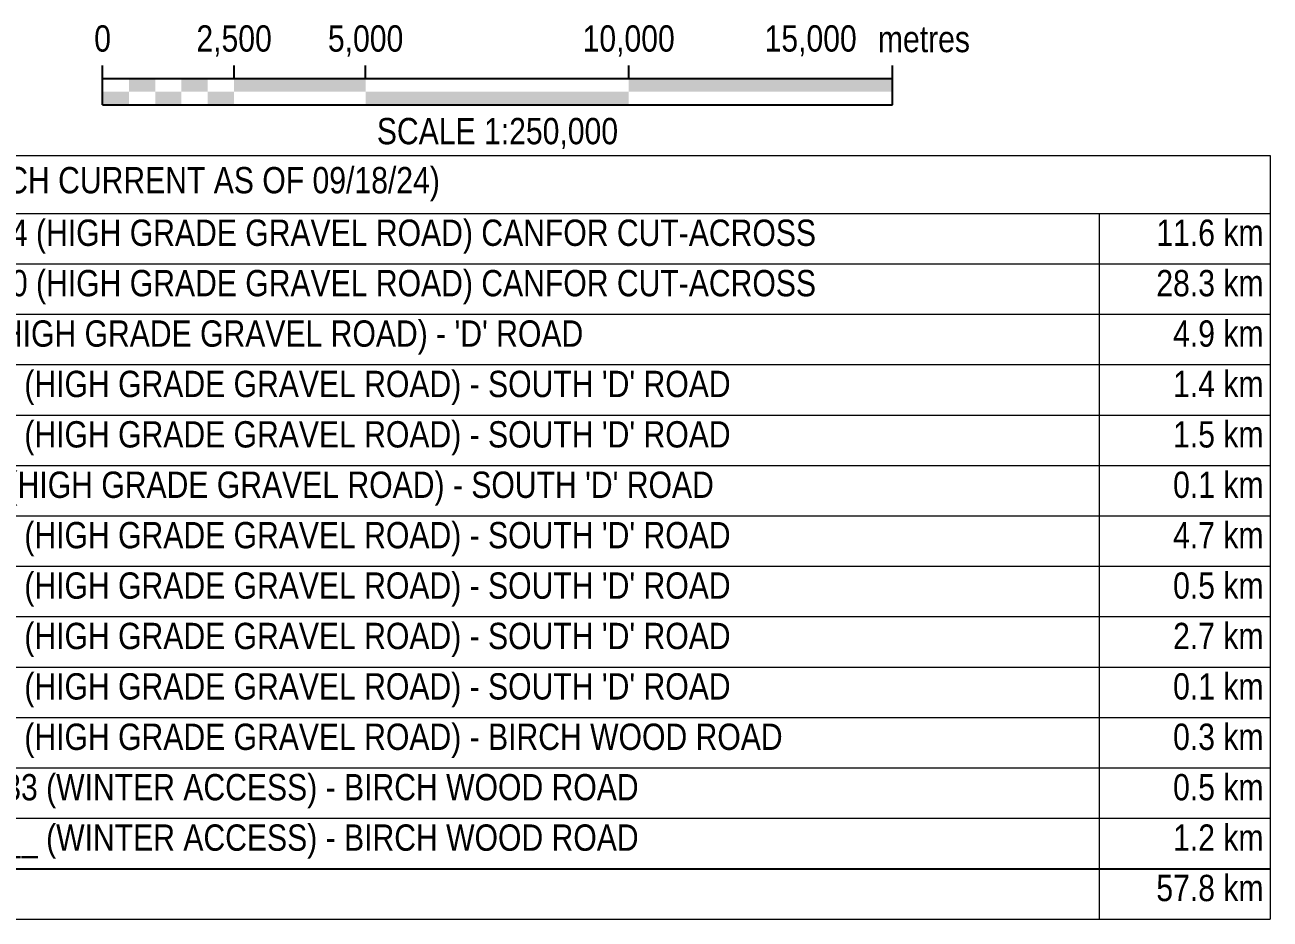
# Model space of a CAD drawing. Extents: x 408473 to 428843, y 6046006 to 6059852.
# Drawn here: x 422656 to 423129.2, y 6050219.2 to 6050558.9 of the extents above; entities that cross this region are included whole.
import ezdxf
from ezdxf.enums import TextEntityAlignment as Align

# ---------------------------------------------------------------- set-up
doc = ezdxf.new("R2010")
doc.units = 0
doc.header["$LTSCALE"] = 5
doc.layers.get('Defpoints').update_dxf_attribs({"color": 9})
doc.layers.add('L-2', color=7, linetype='Continuous')
doc.styles.add('0', font='ARIALN.TTF')
doc.styles.add('80', font='ARIALN.TTF', dxfattribs={"height": 10})
doc.styles.add('BOLD', font='ARIALNB.TTF')

# ---------------------------------------------------------------- blocks, each defined once
blk = doc.blocks.new('*U39')
at = {"color": 0}
for p, q in [((-150, 0), (-150, 15)), ((-100, 10), (-100, 15)), ((-50, 10), (-50, 15)), ((50, 10), (50, 15)), ((150.24, 0), (150.24, 15)), ((-150, 10), (150.24, 10)), ((-150, 0), (150.24, 0))]:
    blk.add_line(p, q, dxfattribs=at)
for points in [[(-140, 10), (-130, 10), (-140, 5), (-130, 5)], [(-120, 10), (-110, 10), (-120, 5), (-110, 5)], [(-100, 10), (-50, 10), (-100, 5), (-50, 5)], [(50, 10), (150.24, 10), (50, 5), (150.24, 5)], [(-150, 5), (-140, 5), (-150, 0), (-140, 0)], [(-130, 5), (-120, 5), (-130, 0), (-120, 0)], [(-110, 5), (-100, 5), (-110, 0), (-100, 0)], [(-50, 5), (50, 5), (-50, 0), (50, 0)]]:
    blk.add_solid(points, dxfattribs=at)
at = {"color": 0, "style": '80'}
blk.add_text('metres', height=10, dxfattribs=at).set_placement((162.24, 20), align=Align.CENTER)
at = {"color": 0, "char_height": 10, "style": '80'}
for s, insert, attachment_point in [('0', (-150, 30.21), 2), ('2,500', (-100, 30.21), 2), ('5,000', (-50, 30.21), 2), ('10,000', (50, 30.21), 2), ('15,000', (136.7, 30.22), 3), ('SCALE 1:250,000', (0.12, -5), 2)]:
    blk.add_mtext(s, dxfattribs=dict(at, insert=insert, attachment_point=attachment_point))
blk = doc.blocks.new('*T86')
at = {"color": 0, "lineweight": -2, "transparency": 16777216}
blk.add_line((0, -270.93), (646.86, -270.93), dxfattribs=at)
at = {"layer": 'Defpoints', "color": 8, "linetype": 'ByBlock', "lineweight": 0, "transparency": 16777216}
for p, q in [((0, 0), (646.86, 0)), ((0, 0), (0, -290.08)), ((646.86, 0), (646.86, -290.08)), ((0, -21.97), (646.86, -21.97)), ((61.54, -21.97), (61.54, -290.08)), ((581.89, -21.97), (581.89, -290.08)), ((0, -41.12), (646.86, -41.12)), ((0, -60.27), (646.86, -60.27)), ((0, -79.42), (646.86, -79.42)), ((0, -98.57), (646.86, -98.57)), ((0, -117.72), (646.86, -117.72)), ((0, -136.87), (646.86, -136.87)), ((0, -156.02), (646.86, -156.02)), ((0, -175.17), (646.86, -175.17)), ((0, -194.32), (646.86, -194.32)), ((0, -213.47), (646.86, -213.47)), ((0, -232.63), (646.86, -232.63)), ((0, -251.78), (646.86, -251.78)), ((0, -290.08), (646.86, -290.08))]:
    blk.add_line(p, q, dxfattribs=at)
at = {"color": 154, "transparency": 16777216, "insert": (2.5, -2.33), "char_height": 11.99472, "width": 641.8587, "attachment_point": 1, "style": 'BOLD'}
blk.add_mtext('{\\fArial Narrow|b0|i0|c0|p34;\\C14;ROAD USAGE\\fArial Narrow|b1|i0|c0|p34;\\H0.99999x; \\fArial Narrow|b0|i0|c0|p34;\\H0.83333x;\\C256;(LAND SEARCH CURRENT AS OF 09/18/24)}', dxfattribs=at)
at = {"transparency": 16777216, "style": '0'}
for s, insert, char_height, width, attachment_point in [('A - B', (30.77, -24.3), 9.996, 56.5425, 2), ('CANFOR - DLO 1774 (HIGH GRADE GRAVEL ROAD) CANFOR CUT-ACROSS', (64.04, -24.3), 9.9956, 515.3471, 1), ('11.6 km', (644.36, -24.3), 9.996, 59.9736, 3), ('B - C', (30.77, -43.45), 9.996, 56.5425, 2), ('CANFOR - DLO 3280 (HIGH GRADE GRAVEL ROAD) CANFOR CUT-ACROSS', (64.04, -43.45), 9.9956, 515.3471, 1), ('28.3 km', (644.36, -43.45), 9.996, 59.9736, 3), ('C - D', (30.77, -62.6), 9.996, 56.5425, 2), ("CNRL - LOC 3021 (HIGH GRADE GRAVEL ROAD) - 'D' ROAD", (64.04, -62.6), 9.9956, 515.3471, 1), ('4.9 km', (644.36, -62.6), 9.996, 59.9736, 3), ('D - E', (30.77, -81.75), 9.996, 56.5425, 2), ("CNRL - LOC 781106 (HIGH GRADE GRAVEL ROAD) - SOUTH 'D' ROAD", (64.04, -81.75), 9.9956, 515.3471, 1), ('1.4 km', (644.36, -81.75), 9.996, 59.9736, 3), ('E to F', (30.77, -100.9), 9.996, 56.5425, 2), ("CNRL - LOC 781106 (HIGH GRADE GRAVEL ROAD) - SOUTH 'D' ROAD", (64.04, -100.9), 9.9956, 515.3471, 1), ('1.5 km', (644.36, -100.9), 9.996, 59.9736, 3), ('F to G', (30.77, -120.05), 9.996, 56.5425, 2), ("CNRL - MSL 12259 (HIGH GRADE GRAVEL ROAD) - SOUTH 'D' ROAD", (64.04, -120.05), 9.9956, 515.3471, 1), ('0.1 km', (644.36, -120.05), 9.996, 59.9736, 3), ('G to H', (30.77, -139.2), 9.996, 56.5425, 2), ("CNRL - LOC 781097 (HIGH GRADE GRAVEL ROAD) - SOUTH 'D' ROAD", (64.04, -139.2), 9.9956, 515.3471, 1), ('4.7 km', (644.36, -139.2), 9.996, 59.9736, 3), ('H to I', (30.77, -158.36), 9.996, 56.5425, 2), ("CNRL - LOC 992238 (HIGH GRADE GRAVEL ROAD) - SOUTH 'D' ROAD", (64.04, -158.36), 9.9956, 515.3471, 1), ('0.5 km', (644.36, -158.36), 9.996, 59.9736, 3), ('I to J', (30.77, -177.51), 9.996, 56.5425, 2), ("CNRL - LOC 870185 (HIGH GRADE GRAVEL ROAD) - SOUTH 'D' ROAD", (64.04, -177.51), 9.9956, 515.3471, 1), ('2.7 km', (644.36, -177.51), 9.996, 59.9736, 3), ('J to K', (30.77, -196.66), 9.996, 56.5425, 2), ("CNRL - MSL 811671 (HIGH GRADE GRAVEL ROAD) - SOUTH 'D' ROAD", (64.04, -196.66), 9.9956, 515.3471, 1), ('0.1 km', (644.36, -196.66), 9.996, 59.9736, 3), ('K to L', (30.77, -215.81), 9.996, 56.5425, 2), ('CNRL - LOC 003036 (HIGH GRADE GRAVEL ROAD) - BIRCH WOOD ROAD', (64.04, -215.81), 9.9956, 515.3471, 1), ('0.3 km', (644.36, -215.81), 9.996, 59.9736, 3), ('L to M', (30.77, -234.96), 9.996, 56.5425, 2), ('VEREN - LOC 170133 (WINTER ACCESS) - BIRCH WOOD ROAD', (64.04, -234.96), 9.9956, 515.3471, 1), ('0.5 km', (644.36, -234.96), 9.996, 59.9736, 3), ('M to N', (30.77, -254.11), 9.996, 56.5425, 2), ('VEREN - LOC ______ (WINTER ACCESS) - BIRCH WOOD ROAD', (64.04, -254.11), 9.9956, 515.3471, 1), ('1.2 km', (644.36, -254.11), 9.996, 59.9736, 3), ('57.8 km', (644.36, -273.26), 9.996, 59.9736, 3)]:
    blk.add_mtext(s, dxfattribs=dict(at, insert=insert, char_height=char_height, width=width, attachment_point=attachment_point))

msp = doc.modelspace()

# ---------------------------------------------------------------- block references
msp.add_blockref('*T86', (422482.33, 6050509.266))
at = {"layer": 'L-2', "xscale": 0.9995596, "yscale": 0.9995596, "zscale": 0.9995596}
msp.add_blockref('*U39', (422835.473, 6050528.579), dxfattribs=at)

doc.saveas('drawing.dxf')
